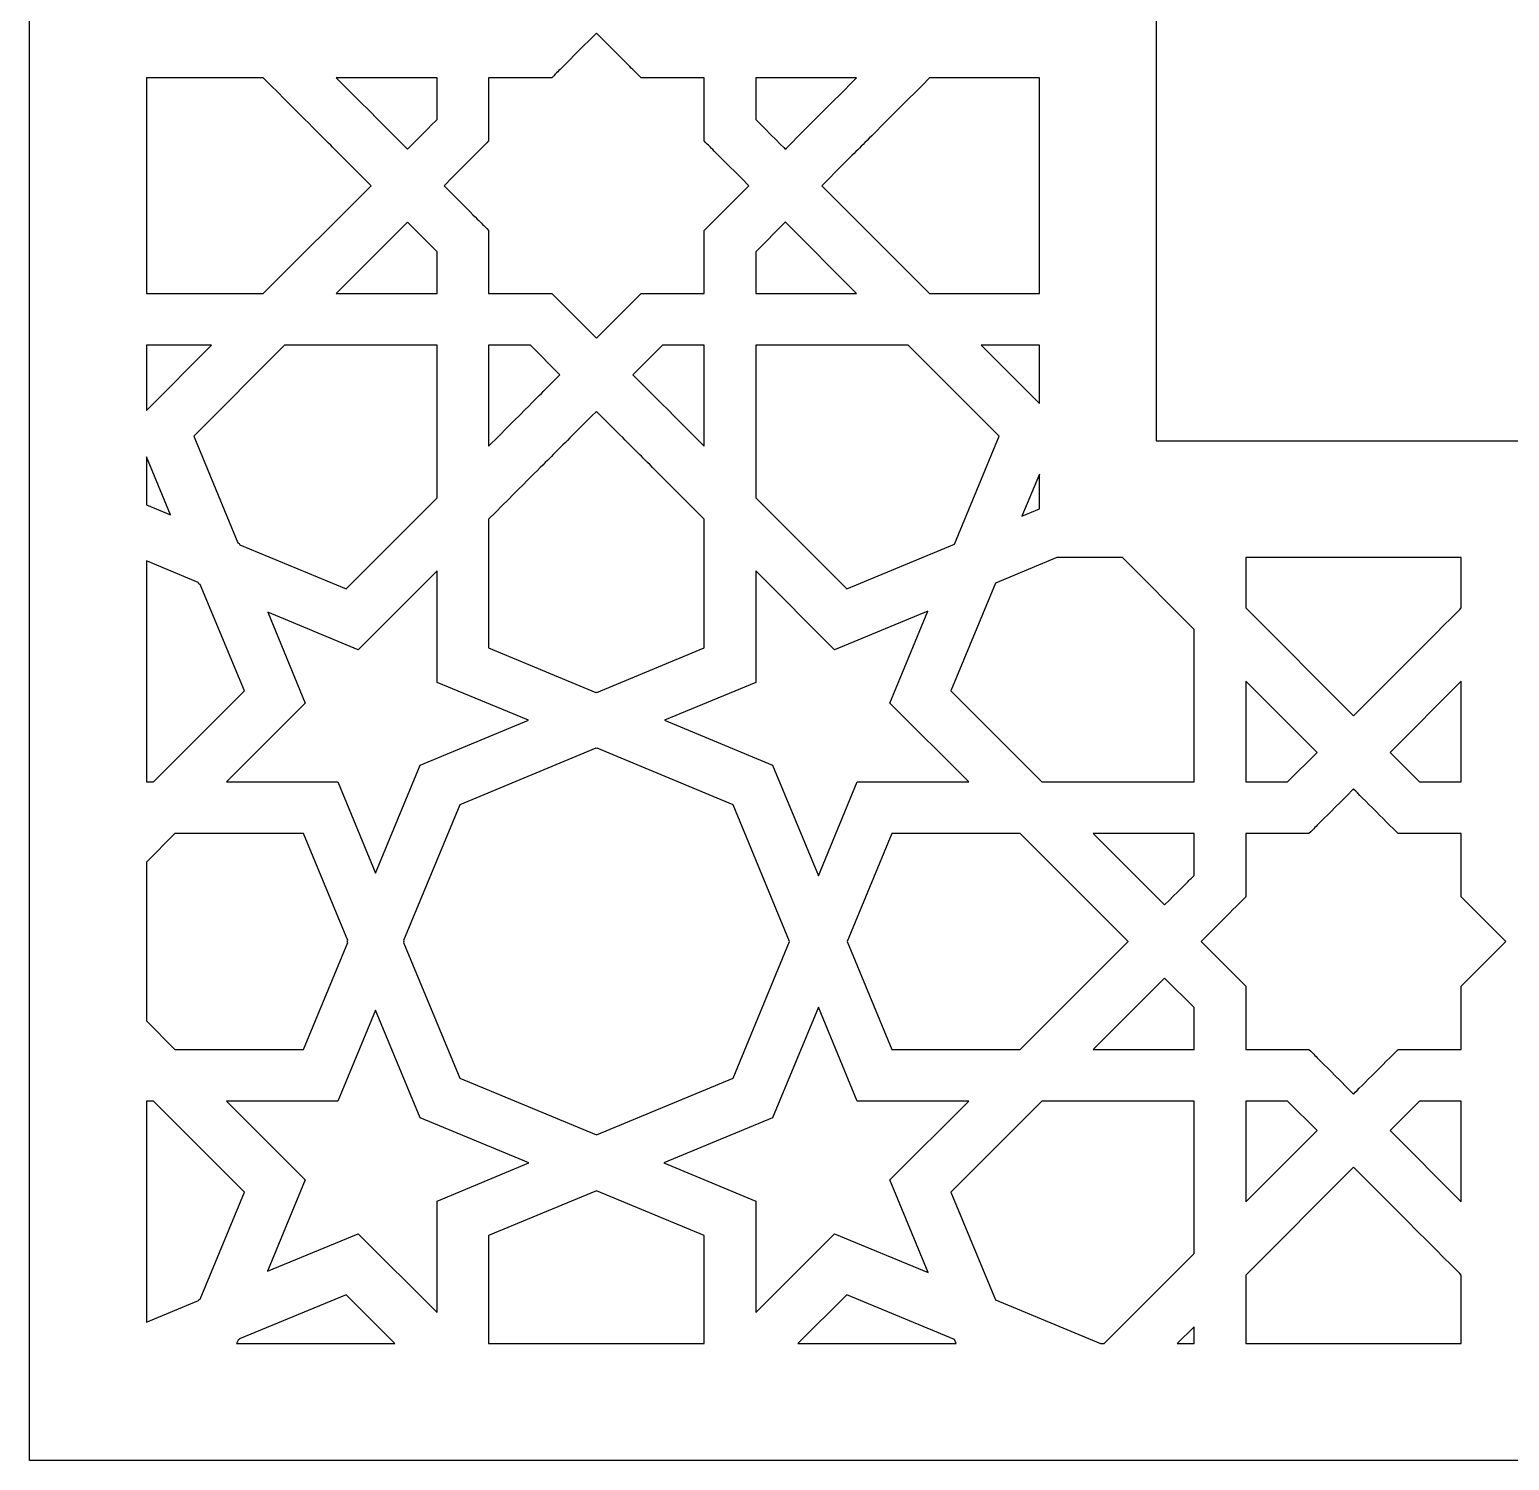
# Model space of a CAD drawing. Header units: millimetres. Extents: x -71 to 72, y -100 to 100.
# Drawn here: x -71.26 to -33.94, y -99.84 to -63.76 of the extents above; entities that cross this region are included whole.
import ezdxf

# ---------------------------------------------------------------- set-up
doc = ezdxf.new("R2010")
doc.units = ezdxf.units.MM
doc.header["$MEASUREMENT"] = 0
doc.layers.add('layer 1', color=7, linetype='Continuous')

msp = doc.modelspace()

# ---------------------------------------------------------------- linework, layer by layer
at = {"layer": 'layer 1', "color": 250}
for points, knots in [([(-71.2611, 100.1639), (-71.2611, 100.1639), (-71.2611, -99.8361), (-71.2611, -99.8361), (-71.2611, -99.8361), (-71.2611, -99.8361), (71.5959, -99.8361), (71.5959, -99.8361), (71.5959, -99.8361), (71.5959, -99.8361), (71.5959, 100.1639), (71.5959, 100.1639), (71.5959, 100.1639), (71.5959, 100.1639), (-71.2611, 100.1639), (-71.2611, 100.1639)], [0, 0, 0, 0, 0.2, 0.2, 0.2, 0.2, 0.4, 0.4, 0.4, 0.4, 0.6, 0.6, 0.6, 0.6, 1, 1, 1, 1]), ([(-42.8511, -74.1306), (-42.8511, -74.1306), (-42.8511, 30.3654), (-42.8511, 30.3654), (-42.8511, 30.3654), (-42.8511, 39.0938), (-39.2688, 47.4384), (-32.9339, 52.887), (-32.9339, 52.887), (-21.0442, 63.1127), (-9.2851, 62.1969), (0.1676, 74.4583), (0.1676, 74.4583), (9.6199, 62.1969), (21.3794, 63.1127), (33.2687, 52.887), (33.2687, 52.887), (39.6036, 47.4384), (43.186, 39.0938), (43.186, 30.3654), (43.186, 30.3654), (43.186, 30.3654), (43.186, -74.1306), (43.186, -74.1306), (43.186, -74.1306), (43.186, -74.1306), (-42.8511, -74.1306), (-42.8511, -74.1306)], [0, 0, 0, 0, 0.125, 0.125, 0.125, 0.125, 0.25, 0.25, 0.25, 0.25, 0.375, 0.375, 0.375, 0.375, 0.5, 0.5, 0.5, 0.5, 0.625, 0.625, 0.625, 0.625, 0.75, 0.75, 0.75, 0.75, 1, 1, 1, 1]), ([(-55.8414, -70.4172), (-55.8414, -70.4172), (-56.967, -71.5444), (-56.967, -71.5444), (-56.967, -71.5444), (-56.967, -71.5444), (-58.0923, -70.4172), (-58.0923, -70.4172), (-58.0923, -70.4172), (-58.6431, -70.4172), (-58.2786, -70.4172), (-59.6845, -70.4172), (-59.6845, -70.4172), (-59.6845, -69.4767), (-59.6845, -69.7688), (-59.6845, -68.8245), (-59.6845, -68.8245), (-59.9684, -68.5404), (-59.7874, -68.7215), (-60.8103, -67.6976), (-60.8103, -67.6976), (-59.6431, -66.5296), (-59.9416, -66.8288), (-59.6845, -66.571), (-59.6845, -66.571), (-59.6845, -65.6241), (-59.6845, -65.9224), (-59.6845, -64.9774), (-59.6845, -64.9774), (-58.744, -64.9774), (-59.0366, -64.9774), (-58.0926, -64.9774), (-58.0926, -64.9774), (-57.809, -64.6934), (-57.9895, -64.874), (-56.967, -63.8507), (-56.967, -63.8507), (-55.9442, -64.874), (-56.1247, -64.6934), (-55.8411, -64.9774), (-55.8411, -64.9774), (-55.8411, -64.9774), (-54.2492, -64.9774), (-54.2492, -64.9774), (-54.2492, -64.9774), (-54.2492, -64.9774), (-54.2492, -66.5702), (-54.2492, -66.5702), (-54.2492, -66.5702), (-53.9871, -66.833), (-54.206, -66.614), (-53.1231, -67.6976), (-53.1231, -67.6976), (-53.1231, -67.6976), (-54.2492, -68.8245), (-54.2492, -68.8245), (-54.2492, -68.8245), (-54.2492, -69.7709), (-54.2492, -69.4728), (-54.2492, -70.4172), (-54.2492, -70.4172), (-55.6545, -70.4172), (-55.291, -70.4172), (-55.8414, -70.4172)], [0, 0, 0, 0, 0.0588235, 0.0588235, 0.0588235, 0.0588235, 0.1176471, 0.1176471, 0.1176471, 0.1176471, 0.1764706, 0.1764706, 0.1764706, 0.1764706, 0.2352941, 0.2352941, 0.2352941, 0.2352941, 0.2941176, 0.2941176, 0.2941176, 0.2941176, 0.3529412, 0.3529412, 0.3529412, 0.3529412, 0.4117647, 0.4117647, 0.4117647, 0.4117647, 0.4705882, 0.4705882, 0.4705882, 0.4705882, 0.5294118, 0.5294118, 0.5294118, 0.5294118, 0.5882353, 0.5882353, 0.5882353, 0.5882353, 0.6470588, 0.6470588, 0.6470588, 0.6470588, 0.7058824, 0.7058824, 0.7058824, 0.7058824, 0.7647059, 0.7647059, 0.7647059, 0.7647059, 0.8235294, 0.8235294, 0.8235294, 0.8235294, 0.8823529, 0.8823529, 0.8823529, 0.8823529, 1, 1, 1, 1]), ([(-68.3158, -64.9774), (-68.3158, -64.9774), (-65.3691, -64.9774), (-65.3691, -64.9774), (-65.3691, -64.9774), (-63.2588, -67.0895), (-63.8489, -66.4993), (-62.6511, -67.6976), (-62.6511, -67.6976), (-62.6511, -67.6976), (-65.3691, -70.418), (-65.3691, -70.418), (-65.3691, -70.418), (-65.3691, -70.418), (-68.3158, -70.418), (-68.3158, -70.418), (-68.3158, -70.418), (-68.3158, -70.418), (-68.3158, -64.9774), (-68.3158, -64.9774)], [0, 0, 0, 0, 0.1666667, 0.1666667, 0.1666667, 0.1666667, 0.3333333, 0.3333333, 0.3333333, 0.3333333, 0.5, 0.5, 0.5, 0.5, 0.6666667, 0.6666667, 0.6666667, 0.6666667, 1, 1, 1, 1]), ([(-60.9863, -64.9774), (-60.9863, -64.9774), (-60.9863, -66.0316), (-60.9863, -66.0316), (-60.9863, -66.0316), (-61.0235, -66.0685), (-61.6937, -66.7395), (-61.7307, -66.777), (-61.7307, -66.777), (-61.7536, -66.7537), (-61.7183, -66.7892), (-63.5284, -64.9774), (-63.5284, -64.9774), (-63.5284, -64.9774), (-60.9863, -64.9774), (-60.9863, -64.9774)], [0, 0, 0, 0, 0.2, 0.2, 0.2, 0.2, 0.4, 0.4, 0.4, 0.4, 0.6, 0.6, 0.6, 0.6, 1, 1, 1, 1]), ([(-52.2027, -66.7763), (-52.2395, -66.7392), (-52.9106, -66.0675), (-52.9472, -66.0307), (-52.9472, -66.0307), (-52.9472, -66.0307), (-52.9472, -64.9774), (-52.9472, -64.9774), (-52.9472, -64.9774), (-52.9472, -64.9774), (-50.4056, -64.9774), (-50.4056, -64.9774), (-50.4056, -64.9774), (-50.4451, -65.0169), (-52.163, -66.7363), (-52.2027, -66.7763)], [0, 0, 0, 0, 0.2, 0.2, 0.2, 0.2, 0.4, 0.4, 0.4, 0.4, 0.6, 0.6, 0.6, 0.6, 1, 1, 1, 1]), ([(-48.5645, -70.4172), (-48.5645, -70.4172), (-51.2823, -67.6976), (-51.2823, -67.6976), (-51.2823, -67.6976), (-50.006, -66.4203), (-50.6925, -67.1074), (-48.5645, -64.9774), (-48.5645, -64.9774), (-48.5645, -64.9774), (-45.7963, -64.9774), (-45.7963, -64.9774), (-45.7963, -64.9774), (-45.7963, -64.9774), (-45.7963, -70.4172), (-45.7963, -70.4172), (-45.7963, -70.4172), (-45.7963, -70.4172), (-48.5645, -70.4172), (-48.5645, -70.4172)], [0, 0, 0, 0, 0.1666667, 0.1666667, 0.1666667, 0.1666667, 0.3333333, 0.3333333, 0.3333333, 0.3333333, 0.5, 0.5, 0.5, 0.5, 0.6666667, 0.6666667, 0.6666667, 0.6666667, 1, 1, 1, 1]), ([(-61.7307, -68.6189), (-61.7307, -68.6189), (-60.9863, -69.3642), (-60.9863, -69.3642), (-60.9863, -69.3642), (-60.9863, -69.3642), (-60.9863, -70.4172), (-60.9863, -70.4172), (-60.9863, -70.4172), (-60.9863, -70.4172), (-63.5281, -70.418), (-63.5281, -70.418), (-63.5281, -70.418), (-63.5281, -70.418), (-61.7307, -68.6189), (-61.7307, -68.6189)], [0, 0, 0, 0, 0.2, 0.2, 0.2, 0.2, 0.4, 0.4, 0.4, 0.4, 0.6, 0.6, 0.6, 0.6, 1, 1, 1, 1]), ([(-50.4056, -70.4172), (-50.4056, -70.4172), (-52.9472, -70.4172), (-52.9472, -70.4172), (-52.9472, -70.4172), (-52.9472, -70.4172), (-52.9472, -69.3642), (-52.9472, -69.3642), (-52.9472, -69.3642), (-52.9472, -69.3642), (-52.203, -68.6189), (-52.203, -68.6189), (-52.203, -68.6189), (-52.203, -68.6189), (-52.2027, -68.6195), (-52.2027, -68.6195), (-52.2027, -68.6195), (-52.2027, -68.6195), (-52.2024, -68.6189), (-52.2024, -68.6189), (-52.2024, -68.6189), (-52.2024, -68.6189), (-50.4056, -70.4172), (-50.4056, -70.4172)], [0, 0, 0, 0, 0.1428571, 0.1428571, 0.1428571, 0.1428571, 0.2857143, 0.2857143, 0.2857143, 0.2857143, 0.4285714, 0.4285714, 0.4285714, 0.4285714, 0.5714286, 0.5714286, 0.5714286, 0.5714286, 0.7142857, 0.7142857, 0.7142857, 0.7142857, 1, 1, 1, 1]), ([(-68.3158, -71.7211), (-68.3158, -71.7211), (-66.6711, -71.7211), (-66.6711, -71.7211), (-66.6711, -71.7211), (-66.6711, -71.7211), (-68.3158, -73.3669), (-68.3158, -73.3669), (-68.3158, -73.3669), (-68.3158, -73.3669), (-68.3158, -71.7211), (-68.3158, -71.7211)], [0, 0, 0, 0, 0.25, 0.25, 0.25, 0.25, 0.5, 0.5, 0.5, 0.5, 1, 1, 1, 1]), ([(-60.9863, -71.7204), (-60.9863, -71.7204), (-60.9863, -75.5671), (-60.9863, -75.5671), (-60.9863, -75.5671), (-60.9863, -75.5671), (-63.2788, -77.8616), (-63.2788, -77.8616), (-63.2788, -77.8616), (-63.2788, -77.8616), (-65.9594, -76.7506), (-65.9594, -76.7506), (-65.9594, -76.7506), (-65.9594, -76.7506), (-65.9729, -76.7185), (-65.9729, -76.7185), (-65.9729, -76.7185), (-65.9729, -76.7185), (-66.0099, -76.7034), (-66.0099, -76.7034), (-66.0099, -76.7034), (-66.0099, -76.7034), (-67.1225, -74.0152), (-67.1225, -74.0152), (-67.1225, -74.0152), (-67.1225, -74.0152), (-64.8299, -71.7211), (-64.8299, -71.7211), (-64.8299, -71.7211), (-64.8299, -71.7211), (-60.9863, -71.7204), (-60.9863, -71.7204)], [0, 0, 0, 0, 0.1111111, 0.1111111, 0.1111111, 0.1111111, 0.2222222, 0.2222222, 0.2222222, 0.2222222, 0.3333333, 0.3333333, 0.3333333, 0.3333333, 0.4444444, 0.4444444, 0.4444444, 0.4444444, 0.5555556, 0.5555556, 0.5555556, 0.5555556, 0.6666667, 0.6666667, 0.6666667, 0.6666667, 0.7777778, 0.7777778, 0.7777778, 0.7777778, 1, 1, 1, 1]), ([(-59.6845, -74.2647), (-59.6845, -74.2647), (-59.6845, -71.7204), (-59.6845, -71.7204), (-59.6845, -71.7204), (-59.6845, -71.7204), (-58.6321, -71.7204), (-58.6321, -71.7204), (-58.6321, -71.7204), (-58.6321, -71.7204), (-57.8874, -72.4658), (-57.8874, -72.4658), (-57.8874, -72.4658), (-58.6708, -73.25), (-58.2105, -72.7893), (-59.6845, -74.2647)], [0, 0, 0, 0, 0.2, 0.2, 0.2, 0.2, 0.4, 0.4, 0.4, 0.4, 0.6, 0.6, 0.6, 0.6, 1, 1, 1, 1]), ([(-56.0466, -72.4658), (-56.0466, -72.4658), (-55.3016, -71.7204), (-55.3016, -71.7204), (-55.3016, -71.7204), (-55.3016, -71.7204), (-54.2492, -71.7204), (-54.2492, -71.7204), (-54.2492, -71.7204), (-54.2492, -71.7204), (-54.2492, -74.2647), (-54.2492, -74.2647), (-54.2492, -74.2647), (-55.5151, -72.9978), (-55.1097, -73.4031), (-56.0466, -72.4658)], [0, 0, 0, 0, 0.2, 0.2, 0.2, 0.2, 0.4, 0.4, 0.4, 0.4, 0.6, 0.6, 0.6, 0.6, 1, 1, 1, 1]), ([(-50.6549, -77.8616), (-50.6549, -77.8616), (-52.9472, -75.5671), (-52.9472, -75.5671), (-52.9472, -75.5671), (-52.9472, -75.5671), (-52.9472, -71.7204), (-52.9472, -71.7204), (-52.9472, -71.7204), (-52.9472, -71.7204), (-49.1036, -71.7204), (-49.1036, -71.7204), (-49.1036, -71.7204), (-49.1036, -71.7204), (-46.8114, -74.0148), (-46.8114, -74.0148), (-46.8114, -74.0148), (-46.8114, -74.0148), (-47.9368, -76.7348), (-47.9368, -76.7348), (-47.9368, -76.7348), (-47.9368, -76.7348), (-50.6549, -77.8616), (-50.6549, -77.8616)], [0, 0, 0, 0, 0.1428571, 0.1428571, 0.1428571, 0.1428571, 0.2857143, 0.2857143, 0.2857143, 0.2857143, 0.4285714, 0.4285714, 0.4285714, 0.4285714, 0.5714286, 0.5714286, 0.5714286, 0.5714286, 0.7142857, 0.7142857, 0.7142857, 0.7142857, 1, 1, 1, 1]), ([(-47.2628, -71.7204), (-47.0797, -71.7204), (-45.9788, -71.7204), (-45.7963, -71.7204), (-45.7963, -71.7204), (-45.7963, -71.7204), (-45.7963, -73.1883), (-45.7963, -73.1883), (-45.7963, -73.1883), (-45.7963, -73.1883), (-47.2628, -71.7204), (-47.2628, -71.7204)], [0, 0, 0, 0, 0.25, 0.25, 0.25, 0.25, 0.5, 0.5, 0.5, 0.5, 1, 1, 1, 1]), ([(-56.9673, -73.3869), (-56.9673, -73.3869), (-56.967, -73.3873), (-56.967, -73.3873), (-56.967, -73.3873), (-56.967, -73.3873), (-56.9667, -73.3869), (-56.9667, -73.3869), (-56.9667, -73.3869), (-55.5899, -74.7652), (-56.2271, -74.127), (-54.2492, -76.1068), (-54.2492, -76.1068), (-54.2492, -76.1068), (-54.2492, -79.3521), (-54.2492, -79.3521), (-54.2492, -79.3521), (-54.2492, -79.3521), (-56.952, -80.4722), (-56.952, -80.4722), (-56.952, -80.4722), (-56.952, -80.4722), (-56.967, -80.4657), (-56.967, -80.4657), (-56.967, -80.4657), (-56.967, -80.4657), (-56.982, -80.4722), (-56.982, -80.4722), (-56.982, -80.4722), (-56.982, -80.4722), (-59.6845, -79.3521), (-59.6845, -79.3521), (-59.6845, -79.3521), (-59.6845, -79.3521), (-59.6845, -76.1068), (-59.6845, -76.1068), (-59.6845, -76.1068), (-57.7027, -74.1236), (-58.3531, -74.7744), (-56.9673, -73.3869)], [0, 0, 0, 0, 0.0909091, 0.0909091, 0.0909091, 0.0909091, 0.1818182, 0.1818182, 0.1818182, 0.1818182, 0.2727273, 0.2727273, 0.2727273, 0.2727273, 0.3636364, 0.3636364, 0.3636364, 0.3636364, 0.4545455, 0.4545455, 0.4545455, 0.4545455, 0.5454545, 0.5454545, 0.5454545, 0.5454545, 0.6363636, 0.6363636, 0.6363636, 0.6363636, 0.7272727, 0.7272727, 0.7272727, 0.7272727, 0.8181818, 0.8181818, 0.8181818, 0.8181818, 1, 1, 1, 1]), ([(-68.3158, -74.5359), (-68.3158, -74.5359), (-67.7107, -75.9982), (-67.7107, -75.9982), (-67.7107, -75.9982), (-67.7107, -75.9982), (-68.3158, -75.7473), (-68.3158, -75.7473), (-68.3158, -75.7473), (-68.3158, -75.7473), (-68.3158, -74.5359), (-68.3158, -74.5359)], [0, 0, 0, 0, 0.25, 0.25, 0.25, 0.25, 0.5, 0.5, 0.5, 0.5, 1, 1, 1, 1]), ([(-45.7963, -74.968), (-45.7963, -74.968), (-45.7963, -75.8465), (-45.7963, -75.8465), (-45.7963, -75.8465), (-45.7963, -75.8465), (-46.2354, -76.0286), (-46.2354, -76.0286), (-46.2354, -76.0286), (-46.2354, -76.0286), (-45.7963, -74.968), (-45.7963, -74.968)], [0, 0, 0, 0, 0.25, 0.25, 0.25, 0.25, 0.5, 0.5, 0.5, 0.5, 1, 1, 1, 1]), ([(-68.3158, -77.1581), (-68.3158, -77.1581), (-67.0064, -77.7007), (-67.0064, -77.7007), (-67.0064, -77.7007), (-67.0064, -77.7007), (-66.9929, -77.7332), (-66.9929, -77.7332), (-66.9929, -77.7332), (-66.9929, -77.7332), (-66.9556, -77.7486), (-66.9556, -77.7486), (-66.9556, -77.7486), (-66.9556, -77.7486), (-65.8434, -80.4361), (-65.8434, -80.4361), (-65.8434, -80.4361), (-65.8434, -80.4361), (-68.1357, -82.7306), (-68.1357, -82.7306), (-68.1357, -82.7306), (-68.1357, -82.7306), (-68.3158, -82.7306), (-68.3158, -82.7306), (-68.3158, -82.7306), (-68.3158, -82.7306), (-68.3158, -77.1581), (-68.3158, -77.1581)], [0, 0, 0, 0, 0.125, 0.125, 0.125, 0.125, 0.25, 0.25, 0.25, 0.25, 0.375, 0.375, 0.375, 0.375, 0.5, 0.5, 0.5, 0.5, 0.625, 0.625, 0.625, 0.625, 0.75, 0.75, 0.75, 0.75, 1, 1, 1, 1]), ([(-41.8936, -82.7306), (-41.8936, -82.7306), (-45.7372, -82.7306), (-45.7372, -82.7306), (-45.7372, -82.7306), (-45.7372, -82.7306), (-48.0292, -80.4365), (-48.0292, -80.4365), (-48.0292, -80.4365), (-48.0292, -80.4365), (-46.9037, -77.7162), (-46.9037, -77.7162), (-46.9037, -77.7162), (-46.9037, -77.7162), (-45.3587, -77.0759), (-45.3587, -77.0759), (-45.3587, -77.0759), (-45.3587, -77.0759), (-43.7003, -77.0759), (-43.7003, -77.0759), (-43.7003, -77.0759), (-43.7003, -77.0759), (-41.8936, -78.8839), (-41.8936, -78.8839), (-41.8936, -78.8839), (-41.8936, -78.8839), (-41.8936, -82.7306), (-41.8936, -82.7306)], [0, 0, 0, 0, 0.125, 0.125, 0.125, 0.125, 0.25, 0.25, 0.25, 0.25, 0.375, 0.375, 0.375, 0.375, 0.5, 0.5, 0.5, 0.5, 0.625, 0.625, 0.625, 0.625, 0.75, 0.75, 0.75, 0.75, 1, 1, 1, 1]), ([(-37.8739, -81.0647), (-37.8739, -81.0647), (-40.5916, -78.3445), (-40.5916, -78.3445), (-40.5916, -78.3445), (-40.5916, -78.3445), (-40.5916, -77.0759), (-40.5916, -77.0759), (-40.5916, -77.0759), (-40.5916, -77.0759), (-35.1561, -77.0759), (-35.1561, -77.0759), (-35.1561, -77.0759), (-35.1561, -77.0759), (-35.1561, -78.3445), (-35.1561, -78.3445), (-35.1561, -78.3445), (-35.2009, -78.389), (-37.8292, -81.02), (-37.8739, -81.0647)], [0, 0, 0, 0, 0.1666667, 0.1666667, 0.1666667, 0.1666667, 0.3333333, 0.3333333, 0.3333333, 0.3333333, 0.5, 0.5, 0.5, 0.5, 0.6666667, 0.6666667, 0.6666667, 0.6666667, 1, 1, 1, 1]), ([(-65.2551, -78.4532), (-65.2551, -78.4532), (-62.9732, -79.3983), (-62.9732, -79.3983), (-62.9732, -79.3983), (-62.9732, -79.3983), (-60.9863, -77.4101), (-60.9863, -77.4101), (-60.9863, -77.4101), (-60.9863, -77.4101), (-60.9863, -80.2227), (-60.9863, -80.2227), (-60.9863, -80.2227), (-60.9863, -80.2227), (-58.6832, -81.1773), (-58.6832, -81.1773), (-58.6832, -81.1773), (-58.6832, -81.1773), (-61.4092, -82.3076), (-61.4092, -82.3076), (-61.4092, -82.3076), (-61.4092, -82.3076), (-62.5344, -85.0265), (-62.5344, -85.0265), (-62.5344, -85.0265), (-62.5344, -85.0265), (-63.4848, -82.7306), (-63.4848, -82.7306), (-63.4848, -82.7306), (-63.8368, -82.7306), (-65.9433, -82.7306), (-66.2949, -82.7306), (-66.2949, -82.7306), (-66.2949, -82.7306), (-64.3078, -80.7416), (-64.3078, -80.7416), (-64.3078, -80.7416), (-64.3078, -80.7416), (-65.2551, -78.4532), (-65.2551, -78.4532)], [0, 0, 0, 0, 0.0909091, 0.0909091, 0.0909091, 0.0909091, 0.1818182, 0.1818182, 0.1818182, 0.1818182, 0.2727273, 0.2727273, 0.2727273, 0.2727273, 0.3636364, 0.3636364, 0.3636364, 0.3636364, 0.4545455, 0.4545455, 0.4545455, 0.4545455, 0.5454545, 0.5454545, 0.5454545, 0.5454545, 0.6363636, 0.6363636, 0.6363636, 0.6363636, 0.7272727, 0.7272727, 0.7272727, 0.7272727, 0.8181818, 0.8181818, 0.8181818, 0.8181818, 1, 1, 1, 1]), ([(-47.578, -82.7306), (-47.8774, -82.7306), (-50.0899, -82.7306), (-50.3881, -82.7306), (-50.3881, -82.7306), (-50.3881, -82.7306), (-51.3688, -85.1006), (-51.3688, -85.1006), (-51.3688, -85.1006), (-51.3688, -85.1006), (-52.5249, -82.3076), (-52.5249, -82.3076), (-52.5249, -82.3076), (-52.5249, -82.3076), (-55.2505, -81.1773), (-55.2505, -81.1773), (-55.2505, -81.1773), (-55.2505, -81.1773), (-52.9472, -80.2227), (-52.9472, -80.2227), (-52.9472, -80.2227), (-52.9472, -80.2227), (-52.9472, -77.4101), (-52.9472, -77.4101), (-52.9472, -77.4101), (-52.9472, -77.4101), (-50.9601, -79.3983), (-50.9601, -79.3983), (-50.9601, -79.3983), (-50.9601, -79.3983), (-48.6052, -78.4225), (-48.6052, -78.4225), (-48.6052, -78.4225), (-48.6052, -78.4225), (-49.5651, -80.7423), (-49.5651, -80.7423), (-49.5651, -80.7423), (-49.5651, -80.7423), (-47.578, -82.7306), (-47.578, -82.7306)], [0, 0, 0, 0, 0.0909091, 0.0909091, 0.0909091, 0.0909091, 0.1818182, 0.1818182, 0.1818182, 0.1818182, 0.2727273, 0.2727273, 0.2727273, 0.2727273, 0.3636364, 0.3636364, 0.3636364, 0.3636364, 0.4545455, 0.4545455, 0.4545455, 0.4545455, 0.5454545, 0.5454545, 0.5454545, 0.5454545, 0.6363636, 0.6363636, 0.6363636, 0.6363636, 0.7272727, 0.7272727, 0.7272727, 0.7272727, 0.8181818, 0.8181818, 0.8181818, 0.8181818, 1, 1, 1, 1]), ([(-38.7943, -81.986), (-38.7943, -81.986), (-39.5385, -82.7306), (-39.5385, -82.7306), (-39.5385, -82.7306), (-39.5385, -82.7306), (-40.5916, -82.7306), (-40.5916, -82.7306), (-40.5916, -82.7306), (-40.5916, -82.7306), (-40.5916, -80.1871), (-40.5916, -80.1871), (-40.5916, -80.1871), (-40.5916, -80.1871), (-38.7943, -81.986), (-38.7943, -81.986)], [0, 0, 0, 0, 0.2, 0.2, 0.2, 0.2, 0.4, 0.4, 0.4, 0.4, 0.6, 0.6, 0.6, 0.6, 1, 1, 1, 1]), ([(-35.1561, -80.1871), (-35.1561, -80.1871), (-35.1561, -82.7306), (-35.1561, -82.7306), (-35.1561, -82.7306), (-35.1561, -82.7306), (-36.2092, -82.7306), (-36.2092, -82.7306), (-36.2092, -82.7306), (-36.2092, -82.7306), (-36.9535, -81.986), (-36.9535, -81.986), (-36.9535, -81.986), (-36.9535, -81.986), (-35.1561, -80.1871), (-35.1561, -80.1871)], [0, 0, 0, 0, 0.2, 0.2, 0.2, 0.2, 0.4, 0.4, 0.4, 0.4, 0.6, 0.6, 0.6, 0.6, 1, 1, 1, 1]), ([(-61.8298, -86.729), (-61.8298, -86.729), (-60.413, -83.3042), (-60.413, -83.3042), (-60.413, -83.3042), (-60.413, -83.3042), (-56.9823, -81.8825), (-56.9823, -81.8825), (-56.9823, -81.8825), (-56.9823, -81.8825), (-56.967, -81.8888), (-56.967, -81.8888), (-56.967, -81.8888), (-56.967, -81.8888), (-56.9517, -81.8825), (-56.9517, -81.8825), (-56.9517, -81.8825), (-56.9517, -81.8825), (-53.5206, -83.3042), (-53.5206, -83.3042), (-53.5206, -83.3042), (-53.5206, -83.3042), (-52.0937, -86.7537), (-52.0937, -86.7537), (-52.0937, -86.7537), (-52.0937, -86.7537), (-53.5206, -90.2024), (-53.5206, -90.2024), (-53.5206, -90.2024), (-53.5206, -90.2024), (-56.967, -91.6308), (-56.967, -91.6308), (-56.967, -91.6308), (-56.967, -91.6308), (-60.413, -90.2024), (-60.413, -90.2024), (-60.413, -90.2024), (-60.413, -90.2024), (-61.8298, -86.7781), (-61.8298, -86.7781), (-61.8298, -86.7781), (-61.8298, -86.7781), (-61.8195, -86.7537), (-61.8195, -86.7537), (-61.8195, -86.7537), (-61.8195, -86.7537), (-61.8298, -86.729), (-61.8298, -86.729)], [0, 0, 0, 0, 0.0769231, 0.0769231, 0.0769231, 0.0769231, 0.1538462, 0.1538462, 0.1538462, 0.1538462, 0.2307692, 0.2307692, 0.2307692, 0.2307692, 0.3076923, 0.3076923, 0.3076923, 0.3076923, 0.3846154, 0.3846154, 0.3846154, 0.3846154, 0.4615385, 0.4615385, 0.4615385, 0.4615385, 0.5384615, 0.5384615, 0.5384615, 0.5384615, 0.6153846, 0.6153846, 0.6153846, 0.6153846, 0.6923077, 0.6923077, 0.6923077, 0.6923077, 0.7692308, 0.7692308, 0.7692308, 0.7692308, 0.8461538, 0.8461538, 0.8461538, 0.8461538, 1, 1, 1, 1]), ([(-35.1561, -87.8801), (-35.1561, -88.4315), (-35.1561, -88.0667), (-35.1561, -89.4735), (-35.1561, -89.4735), (-36.097, -89.4735), (-35.8041, -89.4735), (-36.7483, -89.4735), (-36.7483, -89.4735), (-37.0497, -89.7752), (-37.8424, -90.5689), (-37.8739, -90.6003), (-37.8739, -90.6003), (-38.8966, -89.577), (-38.7161, -89.7576), (-38.9999, -89.4735), (-38.9999, -89.4735), (-39.9456, -89.4735), (-39.6478, -89.4735), (-40.5916, -89.4735), (-40.5916, -89.4735), (-40.5916, -88.5338), (-40.5916, -88.8252), (-40.5916, -87.8808), (-40.5916, -87.8808), (-40.5916, -87.8808), (-41.7179, -86.7537), (-41.7179, -86.7537), (-41.7179, -86.7537), (-41.2965, -86.3322), (-40.5923, -85.6276), (-40.5916, -85.6269), (-40.5916, -85.6269), (-40.5916, -84.6797), (-40.5916, -84.9785), (-40.5916, -84.0337), (-40.5916, -84.0337), (-39.6511, -84.0337), (-39.9438, -84.0337), (-38.9999, -84.0337), (-38.9999, -84.0337), (-38.7161, -83.7499), (-38.8966, -83.9304), (-37.8739, -82.907), (-37.8739, -82.907), (-37.8114, -82.9697), (-37.039, -83.7427), (-36.7483, -84.0337), (-36.7483, -84.0337), (-36.7483, -84.0337), (-35.1561, -84.0337), (-35.1561, -84.0337), (-35.1561, -84.0337), (-35.1561, -84.0337), (-35.1561, -85.6269), (-35.1561, -85.6269), (-35.1561, -85.6269), (-35.1561, -85.6269), (-34.0303, -86.7537), (-34.0303, -86.7537), (-34.0303, -86.7537), (-34.0303, -86.7537), (-35.1561, -87.8801), (-35.1561, -87.8801)], [0, 0, 0, 0, 0.0588235, 0.0588235, 0.0588235, 0.0588235, 0.1176471, 0.1176471, 0.1176471, 0.1176471, 0.1764706, 0.1764706, 0.1764706, 0.1764706, 0.2352941, 0.2352941, 0.2352941, 0.2352941, 0.2941176, 0.2941176, 0.2941176, 0.2941176, 0.3529412, 0.3529412, 0.3529412, 0.3529412, 0.4117647, 0.4117647, 0.4117647, 0.4117647, 0.4705882, 0.4705882, 0.4705882, 0.4705882, 0.5294118, 0.5294118, 0.5294118, 0.5294118, 0.5882353, 0.5882353, 0.5882353, 0.5882353, 0.6470588, 0.6470588, 0.6470588, 0.6470588, 0.7058824, 0.7058824, 0.7058824, 0.7058824, 0.7647059, 0.7647059, 0.7647059, 0.7647059, 0.8235294, 0.8235294, 0.8235294, 0.8235294, 0.8823529, 0.8823529, 0.8823529, 0.8823529, 1, 1, 1, 1]), ([(-68.3158, -84.7538), (-68.3158, -84.7538), (-67.5966, -84.0337), (-67.5966, -84.0337), (-67.5966, -84.0337), (-67.5966, -84.0337), (-64.3545, -84.0337), (-64.3545, -84.0337), (-64.3545, -84.0337), (-64.3545, -84.0337), (-63.2391, -86.729), (-63.2391, -86.729), (-63.2391, -86.729), (-63.2391, -86.729), (-63.2493, -86.7537), (-63.2493, -86.7537), (-63.2493, -86.7537), (-63.2493, -86.7537), (-63.2391, -86.7781), (-63.2391, -86.7781), (-63.2391, -86.7781), (-63.2391, -86.7781), (-64.3545, -89.4735), (-64.3545, -89.4735), (-64.3545, -89.4735), (-64.3545, -89.4735), (-67.5966, -89.4735), (-67.5966, -89.4735), (-67.5966, -89.4735), (-67.5966, -89.4735), (-68.3158, -88.7535), (-68.3158, -88.7535), (-68.3158, -88.7535), (-68.3158, -88.7535), (-68.3158, -84.7538), (-68.3158, -84.7538)], [0, 0, 0, 0, 0.1, 0.1, 0.1, 0.1, 0.2, 0.2, 0.2, 0.2, 0.3, 0.3, 0.3, 0.3, 0.4, 0.4, 0.4, 0.4, 0.5, 0.5, 0.5, 0.5, 0.6, 0.6, 0.6, 0.6, 0.7, 0.7, 0.7, 0.7, 0.8, 0.8, 0.8, 0.8, 1, 1, 1, 1]), ([(-46.2763, -84.0337), (-46.2763, -84.0337), (-43.5589, -86.7537), (-43.5589, -86.7537), (-43.5589, -86.7537), (-43.5589, -86.7537), (-46.2763, -89.4735), (-46.2763, -89.4735), (-46.2763, -89.4735), (-46.2763, -89.4735), (-49.5186, -89.4735), (-49.5186, -89.4735), (-49.5186, -89.4735), (-49.5186, -89.4735), (-50.644, -86.754), (-50.644, -86.754), (-50.644, -86.754), (-50.644, -86.754), (-49.5186, -84.0337), (-49.5186, -84.0337), (-49.5186, -84.0337), (-49.5186, -84.0337), (-46.2763, -84.0337), (-46.2763, -84.0337)], [0, 0, 0, 0, 0.1428571, 0.1428571, 0.1428571, 0.1428571, 0.2857143, 0.2857143, 0.2857143, 0.2857143, 0.4285714, 0.4285714, 0.4285714, 0.4285714, 0.5714286, 0.5714286, 0.5714286, 0.5714286, 0.7142857, 0.7142857, 0.7142857, 0.7142857, 1, 1, 1, 1]), ([(-41.8936, -85.0871), (-42.0832, -85.2773), (-41.9273, -85.1214), (-42.6379, -85.8326), (-42.6379, -85.8326), (-42.6379, -85.8326), (-42.6383, -85.8322), (-42.6383, -85.8322), (-42.6383, -85.8322), (-42.6383, -85.8322), (-42.6385, -85.8326), (-42.6385, -85.8326), (-42.6385, -85.8326), (-42.6385, -85.8326), (-44.4352, -84.0337), (-44.4352, -84.0337), (-44.4352, -84.0337), (-44.4352, -84.0337), (-41.8936, -84.0337), (-41.8936, -84.0337), (-41.8936, -84.0337), (-41.8936, -84.0337), (-41.8936, -85.0871), (-41.8936, -85.0871)], [0, 0, 0, 0, 0.1428571, 0.1428571, 0.1428571, 0.1428571, 0.2857143, 0.2857143, 0.2857143, 0.2857143, 0.4285714, 0.4285714, 0.4285714, 0.4285714, 0.5714286, 0.5714286, 0.5714286, 0.5714286, 0.7142857, 0.7142857, 0.7142857, 0.7142857, 1, 1, 1, 1]), ([(-41.8936, -89.4735), (-41.8936, -89.4735), (-44.4355, -89.4735), (-44.4355, -89.4735), (-44.4355, -89.4735), (-44.4355, -89.4735), (-42.6383, -87.6748), (-42.6383, -87.6748), (-42.6383, -87.6748), (-42.6383, -87.6748), (-41.8936, -88.4201), (-41.8936, -88.4201), (-41.8936, -88.4201), (-41.8936, -88.4201), (-41.8936, -89.4735), (-41.8936, -89.4735)], [0, 0, 0, 0, 0.2, 0.2, 0.2, 0.2, 0.4, 0.4, 0.4, 0.4, 0.6, 0.6, 0.6, 0.6, 1, 1, 1, 1]), ([(-55.2662, -92.336), (-55.2662, -92.336), (-52.5249, -91.1998), (-52.5249, -91.1998), (-52.5249, -91.1998), (-52.5249, -91.1998), (-51.3693, -88.4075), (-51.3693, -88.4075), (-51.3693, -88.4075), (-51.3693, -88.4075), (-50.3881, -90.7767), (-50.3881, -90.7767), (-50.3881, -90.7767), (-50.3881, -90.7767), (-47.578, -90.7767), (-47.578, -90.7767), (-47.578, -90.7767), (-47.578, -90.7767), (-49.5651, -92.7654), (-49.5651, -92.7654), (-49.5651, -92.7654), (-49.5651, -92.7654), (-48.5991, -95.0996), (-48.5991, -95.0996), (-48.5991, -95.0996), (-48.5991, -95.0996), (-50.9601, -94.1211), (-50.9601, -94.1211), (-50.9601, -94.1211), (-50.9601, -94.1211), (-52.9472, -96.11), (-52.9472, -96.11), (-52.9472, -96.11), (-52.9472, -95.7516), (-52.9472, -93.6265), (-52.9472, -93.2977), (-52.9472, -93.2977), (-52.9472, -93.2977), (-55.2662, -92.336), (-55.2662, -92.336)], [0, 0, 0, 0, 0.0909091, 0.0909091, 0.0909091, 0.0909091, 0.1818182, 0.1818182, 0.1818182, 0.1818182, 0.2727273, 0.2727273, 0.2727273, 0.2727273, 0.3636364, 0.3636364, 0.3636364, 0.3636364, 0.4545455, 0.4545455, 0.4545455, 0.4545455, 0.5454545, 0.5454545, 0.5454545, 0.5454545, 0.6363636, 0.6363636, 0.6363636, 0.6363636, 0.7272727, 0.7272727, 0.7272727, 0.7272727, 0.8181818, 0.8181818, 0.8181818, 0.8181818, 1, 1, 1, 1]), ([(-60.9863, -96.11), (-60.9863, -96.11), (-62.9739, -94.1211), (-62.9739, -94.1211), (-62.9739, -94.1211), (-62.9739, -94.1211), (-65.2611, -95.0693), (-65.2611, -95.0693), (-65.2611, -95.0693), (-65.2611, -95.0693), (-64.3075, -92.7654), (-64.3075, -92.7654), (-64.3075, -92.7654), (-64.3075, -92.7654), (-66.2944, -90.7767), (-66.2944, -90.7767), (-66.2944, -90.7767), (-66.2944, -90.7767), (-63.4848, -90.7767), (-63.4848, -90.7767), (-63.4848, -90.7767), (-63.4848, -90.7767), (-62.5344, -88.4809), (-62.5344, -88.4809), (-62.5344, -88.4809), (-62.5344, -88.4809), (-61.4092, -91.1998), (-61.4092, -91.1998), (-61.4092, -91.1998), (-61.4092, -91.1998), (-58.6675, -92.336), (-58.6675, -92.336), (-58.6675, -92.336), (-58.6675, -92.336), (-60.9863, -93.2977), (-60.9863, -93.2977), (-60.9863, -93.2977), (-60.9863, -93.6548), (-60.9863, -95.7756), (-60.9863, -96.11)], [0, 0, 0, 0, 0.0909091, 0.0909091, 0.0909091, 0.0909091, 0.1818182, 0.1818182, 0.1818182, 0.1818182, 0.2727273, 0.2727273, 0.2727273, 0.2727273, 0.3636364, 0.3636364, 0.3636364, 0.3636364, 0.4545455, 0.4545455, 0.4545455, 0.4545455, 0.5454545, 0.5454545, 0.5454545, 0.5454545, 0.6363636, 0.6363636, 0.6363636, 0.6363636, 0.7272727, 0.7272727, 0.7272727, 0.7272727, 0.8181818, 0.8181818, 0.8181818, 0.8181818, 1, 1, 1, 1]), ([(-66.9933, -95.7876), (-66.9933, -95.7876), (-67.0004, -95.8045), (-67.0004, -95.8045), (-67.0004, -95.8045), (-67.0004, -95.8045), (-68.3158, -96.3495), (-68.3158, -96.3495), (-68.3158, -96.3495), (-68.3158, -96.3495), (-68.3158, -90.7767), (-68.3158, -90.7767), (-68.3158, -90.7767), (-68.3158, -90.7767), (-68.1357, -90.7767), (-68.1357, -90.7767), (-68.1357, -90.7767), (-68.1357, -90.7767), (-65.8431, -93.0712), (-65.8431, -93.0712), (-65.8431, -93.0712), (-65.8431, -93.0712), (-66.9619, -95.7746), (-66.9619, -95.7746), (-66.9619, -95.7746), (-66.9619, -95.7746), (-66.9933, -95.7876), (-66.9933, -95.7876)], [0, 0, 0, 0, 0.125, 0.125, 0.125, 0.125, 0.25, 0.25, 0.25, 0.25, 0.375, 0.375, 0.375, 0.375, 0.5, 0.5, 0.5, 0.5, 0.625, 0.625, 0.625, 0.625, 0.75, 0.75, 0.75, 0.75, 1, 1, 1, 1]), ([(-41.8936, -94.6234), (-41.8936, -94.6234), (-44.1589, -96.8908), (-44.1589, -96.8908), (-44.1589, -96.8908), (-44.1589, -96.8908), (-44.2511, -96.8908), (-44.2511, -96.8908), (-44.2511, -96.8908), (-44.2511, -96.8908), (-46.9037, -95.7912), (-46.9037, -95.7912), (-46.9037, -95.7912), (-46.9037, -95.7912), (-48.0292, -93.0712), (-48.0292, -93.0712), (-48.0292, -93.0712), (-48.0292, -93.0712), (-45.7372, -90.7767), (-45.7372, -90.7767), (-45.7372, -90.7767), (-45.7372, -90.7767), (-41.8936, -90.7767), (-41.8936, -90.7767), (-41.8936, -90.7767), (-41.8936, -90.7767), (-41.8936, -94.6234), (-41.8936, -94.6234)], [0, 0, 0, 0, 0.125, 0.125, 0.125, 0.125, 0.25, 0.25, 0.25, 0.25, 0.375, 0.375, 0.375, 0.375, 0.5, 0.5, 0.5, 0.5, 0.625, 0.625, 0.625, 0.625, 0.75, 0.75, 0.75, 0.75, 1, 1, 1, 1]), ([(-40.5916, -93.3206), (-40.5916, -93.3206), (-40.5916, -90.7767), (-40.5916, -90.7767), (-40.5916, -90.7767), (-40.5916, -90.7767), (-39.5385, -90.7767), (-39.5385, -90.7767), (-39.5385, -90.7767), (-39.5385, -90.7767), (-38.7943, -91.5218), (-38.7943, -91.5218), (-38.7943, -91.5218), (-38.7943, -91.5218), (-40.5916, -93.3206), (-40.5916, -93.3206)], [0, 0, 0, 0, 0.2, 0.2, 0.2, 0.2, 0.4, 0.4, 0.4, 0.4, 0.6, 0.6, 0.6, 0.6, 1, 1, 1, 1]), ([(-35.1561, -93.3206), (-35.1561, -93.3206), (-36.9535, -91.5218), (-36.9535, -91.5218), (-36.9535, -91.5218), (-36.9535, -91.5218), (-36.2092, -90.7767), (-36.2092, -90.7767), (-36.2092, -90.7767), (-36.2092, -90.7767), (-35.1561, -90.7767), (-35.1561, -90.7767), (-35.1561, -90.7767), (-35.1561, -90.7767), (-35.1561, -93.3206), (-35.1561, -93.3206)], [0, 0, 0, 0, 0.2, 0.2, 0.2, 0.2, 0.4, 0.4, 0.4, 0.4, 0.6, 0.6, 0.6, 0.6, 1, 1, 1, 1]), ([(-35.1561, -96.8908), (-35.1561, -96.8908), (-40.5916, -96.8908), (-40.5916, -96.8908), (-40.5916, -96.8908), (-40.5916, -96.8908), (-40.5916, -95.1632), (-40.5916, -95.1632), (-40.5916, -95.1632), (-40.5916, -95.1632), (-37.8739, -92.4425), (-37.8739, -92.4425), (-37.8739, -92.4425), (-37.8292, -92.4874), (-35.2009, -95.1188), (-35.1561, -95.1632), (-35.1561, -95.1632), (-35.1561, -95.1632), (-35.1561, -96.8908), (-35.1561, -96.8908)], [0, 0, 0, 0, 0.1666667, 0.1666667, 0.1666667, 0.1666667, 0.3333333, 0.3333333, 0.3333333, 0.3333333, 0.5, 0.5, 0.5, 0.5, 0.6666667, 0.6666667, 0.6666667, 0.6666667, 1, 1, 1, 1]), ([(-54.2492, -96.8908), (-54.2492, -96.8908), (-59.6845, -96.8908), (-59.6845, -96.8908), (-59.6845, -96.8908), (-59.6845, -96.8908), (-59.6845, -94.1679), (-59.6845, -94.1679), (-59.6845, -94.1679), (-59.6845, -94.1679), (-56.967, -93.0413), (-56.967, -93.0413), (-56.967, -93.0413), (-56.967, -93.0413), (-54.2492, -94.1679), (-54.2492, -94.1679), (-54.2492, -94.1679), (-54.2492, -94.1679), (-54.2492, -96.8908), (-54.2492, -96.8908)], [0, 0, 0, 0, 0.1666667, 0.1666667, 0.1666667, 0.1666667, 0.3333333, 0.3333333, 0.3333333, 0.3333333, 0.5, 0.5, 0.5, 0.5, 0.6666667, 0.6666667, 0.6666667, 0.6666667, 1, 1, 1, 1]), ([(-66.0406, -96.8908), (-66.0406, -96.8908), (-66.0035, -96.8015), (-66.0035, -96.8015), (-66.0035, -96.8015), (-66.0035, -96.8015), (-65.9729, -96.7888), (-65.9729, -96.7888), (-65.9729, -96.7888), (-65.9729, -96.7888), (-65.9658, -96.7719), (-65.9658, -96.7719), (-65.9658, -96.7719), (-65.9658, -96.7719), (-63.2788, -95.6584), (-63.2788, -95.6584), (-63.2788, -95.6584), (-63.2788, -95.6584), (-62.0471, -96.8908), (-62.0471, -96.8908), (-62.0471, -96.8908), (-62.0471, -96.8908), (-66.0406, -96.8908), (-66.0406, -96.8908)], [0, 0, 0, 0, 0.1428571, 0.1428571, 0.1428571, 0.1428571, 0.2857143, 0.2857143, 0.2857143, 0.2857143, 0.4285714, 0.4285714, 0.4285714, 0.4285714, 0.5714286, 0.5714286, 0.5714286, 0.5714286, 0.7142857, 0.7142857, 0.7142857, 0.7142857, 1, 1, 1, 1]), ([(-51.8866, -96.8908), (-51.8866, -96.8908), (-50.6549, -95.6584), (-50.6549, -95.6584), (-50.6549, -95.6584), (-50.6549, -95.6584), (-47.9373, -96.7846), (-47.9373, -96.7846), (-47.9373, -96.7846), (-47.9373, -96.7846), (-47.8933, -96.8908), (-47.8933, -96.8908), (-47.8933, -96.8908), (-47.8933, -96.8908), (-51.8866, -96.8908), (-51.8866, -96.8908)], [0, 0, 0, 0, 0.2, 0.2, 0.2, 0.2, 0.4, 0.4, 0.4, 0.4, 0.6, 0.6, 0.6, 0.6, 1, 1, 1, 1]), ([(-41.8936, -96.8908), (-41.8936, -96.8908), (-42.3178, -96.8908), (-42.3178, -96.8908), (-42.3178, -96.8908), (-42.3178, -96.8908), (-41.8936, -96.4664), (-41.8936, -96.4664), (-41.8936, -96.4664), (-41.8936, -96.4664), (-41.8936, -96.8908), (-41.8936, -96.8908)], [0, 0, 0, 0, 0.25, 0.25, 0.25, 0.25, 0.5, 0.5, 0.5, 0.5, 1, 1, 1, 1])]:
    msp.add_open_spline(points, degree=3, knots=knots, dxfattribs=at)

doc.saveas('drawing.dxf')
